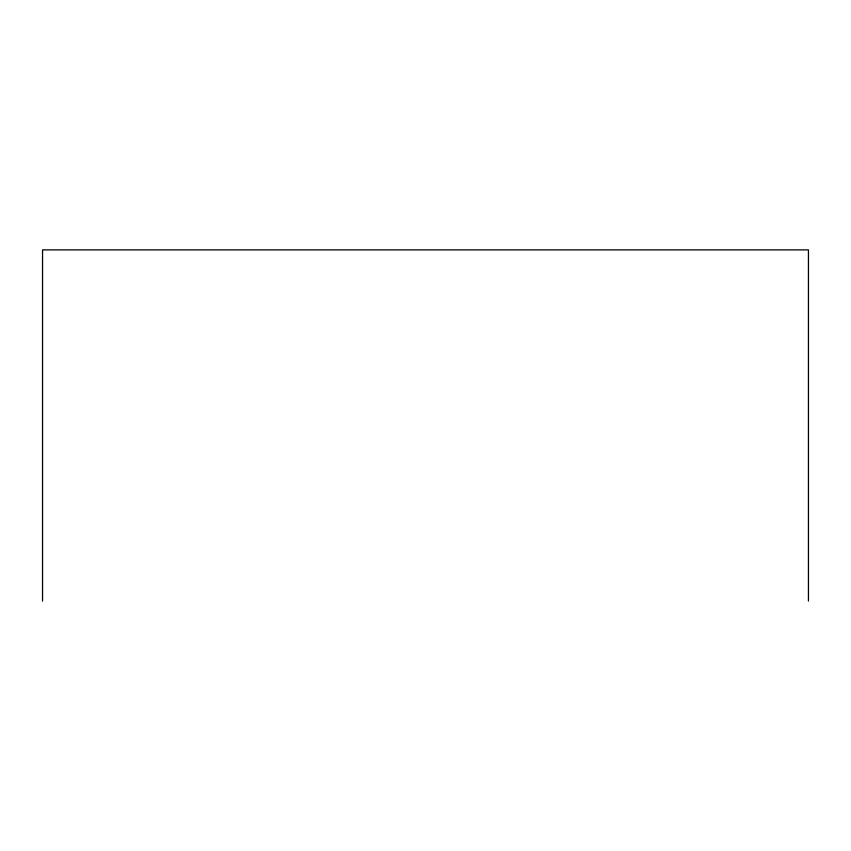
<?xml version="1.0" encoding="UTF-8"?>
<svg xmlns="http://www.w3.org/2000/svg" width="851" height="851" viewBox="0 0 851 851"><rect width="100%" height="100%" fill="white"/><g stroke="black" fill="none" stroke-linecap="round" stroke-linejoin="round"><path stroke-width="1.28" d="M808.45 601.114L808.45 249.886L42.55 249.886L42.55 601.114"/></g></svg>
